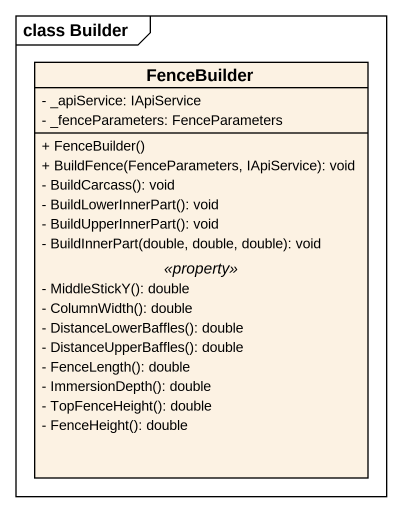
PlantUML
@startuml
mainframe class Builder
hide circle
hide empty members
skinparam classAttributeIconSize 0
class FenceBuilder {
  - _apiService: IApiService
  - _fenceParameters: FenceParameters
  --
  + FenceBuilder()
  + BuildFence(FenceParameters, IApiService): void
  - BuildCarcass(): void
  - BuildLowerInnerPart(): void
  - BuildUpperInnerPart(): void
  - BuildInnerPart(double, double, double): void
  .. <<property>> ..
  - MiddleStickY(): double
  - ColumnWidth(): double
  - DistanceLowerBaffles(): double
  - DistanceUpperBaffles(): double
  - FenceLength(): double
  - ImmersionDepth(): double
  - TopFenceHeight(): double
  - FenceHeight(): double
}
@enduml
